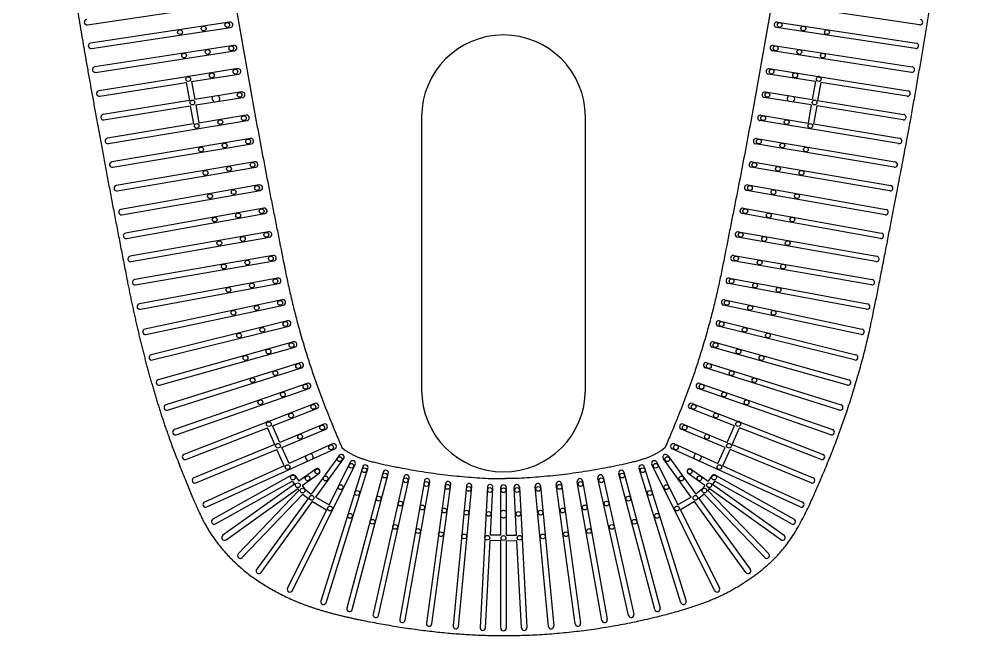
# Model space of a CAD drawing. Header units: millimetres. Extents: x 68706 to 69491, y -6452 to -3374.
# Drawn here: x 68743 to 69453, y -6452 to -6001 of the extents above; entities that cross this region are included whole.
import ezdxf

# ---------------------------------------------------------------- set-up
doc = ezdxf.new("R2010")
doc.units = ezdxf.units.MM

msp = doc.modelspace()

# ---------------------------------------------------------------- linework, layer by layer
at = {"color": 7, "linetype": 'Continuous', "lineweight": 25}
for p, q in [((68793.31, -6004.91), (68895.19, -5989.75)), ((69403.2, -6004.91), (69301.32, -5989.75)), ((68897.5, -6002.89), (68795.66, -6018.38)), ((69299.01, -6002.89), (69400.85, -6018.38)), ((68796.27, -6022.33), (68898.1, -6006.85)), ((69400.24, -6022.33), (69298.41, -6006.85)), ((68900.45, -6019.98), (68798.66, -6035.8)), ((68799.28, -6039.75), (68901.06, -6023.93)), ((69397.23, -6039.75), (69295.45, -6023.93)), ((69296.06, -6019.98), (69397.84, -6035.8)), ((68903.45, -6037.06), (68867.68, -6042.74)), ((69293.06, -6037.06), (69328.83, -6042.74)), ((68866.14, -6042.98), (68801.72, -6053.21)), ((68869.56, -6046.49), (68904.08, -6041.01)), ((69326.95, -6046.49), (69292.43, -6041.01)), ((69330.37, -6042.98), (69394.79, -6053.21)), ((68802.35, -6057.16), (68865.61, -6047.12)), ((68865.61, -6047.12), (68868.01, -6060.37)), ((68869.56, -6046.49), (68871.96, -6059.73)), ((69326.95, -6046.49), (69324.55, -6059.73)), ((69330.9, -6047.12), (69328.5, -6060.37)), ((69394.16, -6057.16), (69330.9, -6047.12)), ((68906.51, -6054.14), (68871.96, -6059.73)), ((68872.67, -6063.67), (68907.15, -6058.08)), ((69323.84, -6063.67), (69289.36, -6058.08)), ((69290, -6054.14), (69324.55, -6059.73)), ((68868.01, -6060.37), (68804.83, -6070.61)), ((68805.47, -6074.55), (68868.72, -6064.31)), ((68868.72, -6064.31), (68871.13, -6077.56)), ((68872.67, -6063.67), (68875.07, -6076.91)), ((69323.84, -6063.67), (69321.44, -6076.91)), ((69327.78, -6064.31), (69325.38, -6077.56)), ((69391.04, -6074.55), (69327.78, -6064.31)), ((69328.5, -6060.37), (69391.68, -6070.61)), ((68909.63, -6071.19), (68875.07, -6076.91)), ((69038.25, -6072.39), (69038.25, -6272.39)), ((69158.25, -6272.39), (69158.25, -6072.39)), ((69286.88, -6071.19), (69321.44, -6076.91)), ((68871.13, -6077.56), (68808, -6088.01)), ((68808.66, -6091.95), (68910.28, -6075.13)), ((69387.85, -6091.95), (69286.23, -6075.13)), ((69325.38, -6077.56), (69388.5, -6088.01)), ((68912.8, -6088.26), (68811.23, -6105.36)), ((69283.71, -6088.26), (69385.28, -6105.36)), ((68811.89, -6109.31), (68913.47, -6092.2)), ((69384.62, -6109.31), (69283.04, -6092.2)), ((68916.03, -6105.33), (68814.5, -6122.7)), ((68815.17, -6126.65), (68916.7, -6109.27)), ((69381.34, -6126.65), (69279.81, -6109.27)), ((69280.48, -6105.33), (69382.01, -6122.7)), ((68919.29, -6122.28), (68817.84, -6140.15)), ((69277.22, -6122.28), (69378.67, -6140.15)), ((68818.54, -6144.09), (68919.98, -6126.22)), ((69377.97, -6144.09), (69276.53, -6126.22)), ((68922.64, -6139.26), (68821.27, -6157.53)), ((68821.98, -6161.47), (68923.35, -6143.19)), ((69374.53, -6161.47), (69273.16, -6143.19)), ((69273.87, -6139.26), (69375.24, -6157.53)), ((68926.08, -6156.59), (68824.65, -6174.5)), ((69270.43, -6156.59), (69371.86, -6174.5)), ((68825.34, -6178.44), (68926.78, -6160.53)), ((69371.17, -6178.44), (69269.73, -6160.53)), ((68929.44, -6173.89), (68827.96, -6191.56)), ((68828.64, -6195.5), (68930.12, -6177.83)), ((69367.86, -6195.5), (69266.39, -6177.83)), ((69267.07, -6173.89), (69368.55, -6191.56)), ((68932.71, -6190.52), (68831.44, -6209.33)), ((68832.17, -6213.27), (68933.45, -6194.45)), ((69364.34, -6213.27), (69263.06, -6194.45)), ((69263.79, -6190.52), (69365.07, -6209.33)), ((68936.14, -6206.4), (68835.39, -6227.82)), ((69260.37, -6206.4), (69361.12, -6227.82)), ((68836.22, -6231.74), (68936.97, -6210.31)), ((69360.29, -6231.74), (69259.54, -6210.31)), ((68939.95, -6221.82), (68839.97, -6246.59)), ((69256.56, -6221.82), (69356.54, -6246.59)), ((68840.93, -6250.47), (68940.91, -6225.7)), ((69355.58, -6250.47), (69255.59, -6225.7)), ((68944.3, -6237.18), (68845.14, -6265.1)), ((69252.21, -6237.18), (69351.37, -6265.1)), ((68846.23, -6268.95), (68945.38, -6241.03)), ((69350.28, -6268.95), (69251.13, -6241.03)), ((68949.14, -6252.51), (68850.85, -6283.32)), ((68852.04, -6287.14), (68950.33, -6256.33)), ((69344.47, -6287.14), (69246.18, -6256.33)), ((69247.37, -6252.51), (69345.66, -6283.32)), ((68954.39, -6267.58), (68857.13, -6301.49)), ((68858.44, -6305.27), (68955.71, -6271.36)), ((69338.07, -6305.27), (69240.8, -6271.36)), ((69242.12, -6267.58), (69339.38, -6301.49)), ((68960.1, -6282.31), (68926.34, -6295.42)), ((68929.01, -6298.68), (68961.55, -6286.04)), ((69267.5, -6298.68), (69234.96, -6286.04)), ((69236.41, -6282.31), (69270.16, -6295.42)), ((68924.88, -6295.99), (68864.09, -6319.62)), ((68865.54, -6323.35), (68925.28, -6300.13)), ((68930.6, -6312.32), (68925.28, -6300.13)), ((68934.3, -6310.8), (68929.01, -6298.68)), ((68966.52, -6297.5), (68934.3, -6310.8)), ((68935.9, -6314.46), (68968.04, -6301.2)), ((69260.6, -6314.46), (69228.47, -6301.2)), ((69229.99, -6297.5), (69262.21, -6310.8)), ((69262.21, -6310.8), (69267.5, -6298.68)), ((69265.9, -6312.32), (69271.23, -6300.13)), ((69330.97, -6323.35), (69271.23, -6300.13)), ((69271.63, -6295.99), (69332.42, -6319.62)), ((68930.6, -6312.32), (68871.3, -6336.79)), ((68880.82, -6358.15), (68974.62, -6315.59)), ((68941.12, -6326.4), (68935.9, -6314.46)), ((68972.97, -6311.95), (68941.12, -6326.4)), ((68979.83, -6314.51), (68981.43, -6316.03)), ((69216.68, -6314.51), (69215.08, -6316.03)), ((69315.69, -6358.15), (69221.89, -6315.59)), ((69223.54, -6311.95), (69255.39, -6326.4)), ((69255.39, -6326.4), (69260.6, -6314.46)), ((69265.9, -6312.32), (69325.21, -6336.79)), ((68872.82, -6340.49), (68932.21, -6315.99)), ((68937.48, -6328.05), (68932.21, -6315.99)), ((68953.22, -6321.69), (68953.36, -6320.85)), ((68977.87, -6320.45), (68957.37, -6348.7)), ((69218.63, -6320.45), (69239.14, -6348.7)), ((69243.29, -6321.69), (69243.15, -6320.85)), ((69259.03, -6328.05), (69264.3, -6315.99)), ((69323.69, -6340.49), (69264.3, -6315.99)), ((68937.48, -6328.05), (68879.16, -6354.51)), ((68943.6, -6419.33), (68989.53, -6327.13)), ((68960.69, -6350.93), (68981.11, -6322.8)), ((68995.07, -6328.74), (68964.4, -6427.08)), ((68985.95, -6325.35), (68970.4, -6356.57)), ((69201.44, -6328.74), (69232.11, -6427.08)), ((69252.9, -6419.33), (69206.98, -6327.13)), ((69210.56, -6325.35), (69226.11, -6356.57)), ((69235.82, -6350.93), (69215.4, -6322.8)), ((69259.03, -6328.05), (69317.34, -6354.51)), ((68942.96, -6334.8), (68885.33, -6366.97)), ((68945.54, -6335.36), (68948.34, -6339.16)), ((68960.61, -6330.43), (68948.34, -6339.16)), ((68950.71, -6342.38), (68962.93, -6333.69)), ((68968.22, -6428.27), (68998.89, -6329.94)), ((69009.97, -6332.74), (68983.52, -6432.29)), ((68987.39, -6433.32), (69013.84, -6333.77)), ((69025.17, -6336.23), (69002.65, -6436.75)), ((69171.34, -6336.23), (69193.86, -6436.75)), ((69209.12, -6433.32), (69182.67, -6333.77)), ((69186.53, -6332.74), (69212.99, -6432.29)), ((69228.29, -6428.27), (69197.62, -6329.94)), ((69245.8, -6342.38), (69233.58, -6333.69)), ((69235.9, -6330.43), (69248.17, -6339.16)), ((69250.97, -6335.36), (69248.17, -6339.16)), ((69253.55, -6334.8), (69311.18, -6366.97)), ((68887.28, -6370.46), (68943.37, -6339.15)), ((68945.08, -6341.48), (68892.57, -6378.84)), ((68943.37, -6339.15), (68945.08, -6341.48)), ((68950.71, -6342.38), (68952.45, -6344.74)), ((69006.56, -6437.62), (69029.07, -6337.11)), ((69040.27, -6339.02), (69022.22, -6440.43)), ((69026.15, -6441.13), (69044.21, -6339.72)), ((69055.65, -6341.18), (69041.72, -6443.24)), ((69045.68, -6443.78), (69059.61, -6341.72)), ((69071.12, -6342.73), (69061.3, -6445.26)), ((69065.28, -6445.65), (69075.11, -6343.11)), ((69086.52, -6343.64), (69084.61, -6379.8)), ((69088.67, -6378.72), (69090.51, -6343.85)), ((69096.25, -6378.85), (69096.25, -6343.89)), ((69096.89, -6337.39), (69099.62, -6337.39)), ((69100.25, -6343.89), (69100.25, -6378.85)), ((69107.84, -6378.72), (69106, -6343.85)), ((69109.99, -6343.64), (69111.9, -6379.8)), ((69131.23, -6445.65), (69121.4, -6343.11)), ((69125.39, -6342.73), (69135.21, -6445.26)), ((69150.82, -6443.78), (69136.9, -6341.72)), ((69140.86, -6341.18), (69154.79, -6443.24)), ((69170.36, -6441.13), (69152.3, -6339.72)), ((69156.24, -6339.02), (69174.29, -6440.43)), ((69189.95, -6437.62), (69167.44, -6337.11)), ((69245.8, -6342.38), (69244.06, -6344.74)), ((69253.14, -6339.15), (69251.43, -6341.48)), ((69251.43, -6341.48), (69303.94, -6378.84)), ((69309.23, -6370.46), (69253.14, -6339.15)), ((68894.89, -6382.1), (68947.45, -6344.7)), ((68948.38, -6345.97), (68903.88, -6392.4)), ((68906.77, -6395.17), (68951.17, -6348.85)), ((68947.45, -6344.7), (68948.38, -6345.97)), ((68951.17, -6348.85), (68955.01, -6351.94)), ((68952.45, -6344.74), (68957.37, -6348.7)), ((68960.69, -6350.93), (68970.4, -6356.57)), ((69235.82, -6350.93), (69226.11, -6356.57)), ((69244.06, -6344.74), (69239.14, -6348.7)), ((69245.34, -6348.85), (69241.49, -6351.94)), ((69289.74, -6395.17), (69245.34, -6348.85)), ((69249.06, -6344.7), (69248.12, -6345.97)), ((69248.12, -6345.97), (69292.63, -6392.4)), ((69301.62, -6382.1), (69249.06, -6344.7)), ((68955.01, -6351.94), (68917.36, -6403.81)), ((68920.6, -6406.16), (68958.33, -6354.19)), ((68958.33, -6354.19), (68968.61, -6360.16)), ((69238.18, -6354.19), (69227.9, -6360.16)), ((69275.91, -6406.16), (69238.18, -6354.19)), ((69241.49, -6351.94), (69279.15, -6403.81)), ((68968.61, -6360.16), (68940.02, -6417.55)), ((69227.9, -6360.16), (69256.48, -6417.55)), ((69096.25, -6378.85), (69088.67, -6378.72)), ((69100.25, -6378.85), (69107.84, -6378.72)), ((69084.53, -6381.37), (69081.09, -6446.5)), ((69085.09, -6446.71), (69088.46, -6382.72)), ((69096.25, -6382.85), (69088.46, -6382.72)), ((69096.25, -6446.89), (69096.25, -6382.85)), ((69100.25, -6382.85), (69108.05, -6382.72)), ((69100.25, -6382.85), (69100.25, -6446.89)), ((69111.42, -6446.71), (69108.05, -6382.72)), ((69111.98, -6381.37), (69115.42, -6446.5))]:
    msp.add_line(p, q, dxfattribs=at)
at = {"color": 7, "linetype": 'Continuous', "lineweight": 25, "flags": 128}
for points in [[(68884.81, -6059.09), (68885, -6058.1), (68885.27, -6057.58)], [(69311.7, -6059.09), (69311.51, -6058.1), (69311.24, -6057.58)]]:
    msp.add_lwpolyline(points, dxfattribs=at)
at = {"color": 7, "linetype": 'Continuous', "lineweight": 25}
for centre in [(68895.81, -6005.05), (69300.7, -6005.05), (68861.2, -6010.27), (68878.5, -6007.66), (69318.01, -6007.66), (69335.31, -6010.27), (68881.47, -6024.82), (68898.76, -6022.15), (69297.75, -6022.15), (69315.04, -6024.82), (68864.17, -6027.48), (69332.34, -6027.48), (68901.78, -6039.24), (69294.73, -6039.24), (68867.2, -6044.68), (68884.49, -6041.96), (69312.02, -6041.96), (69329.31, -6044.68), (68870.29, -6061.87), (68904.84, -6056.31), (69291.67, -6056.31), (69326.22, -6061.87), (68907.96, -6073.37), (69288.54, -6073.37), (68873.43, -6079.04), (68890.7, -6076.21), (69305.81, -6076.21), (69323.08, -6079.04), (68876.63, -6096.22), (68893.89, -6093.33), (68911.15, -6090.44), (69285.36, -6090.44), (69302.62, -6093.33), (69319.88, -6096.22), (68897.12, -6110.45), (68914.37, -6107.52), (69282.13, -6107.52), (69299.39, -6110.45), (68879.87, -6113.38), (69316.64, -6113.38), (68917.64, -6124.48), (69278.86, -6124.48), (68883.17, -6130.51), (68900.41, -6127.5), (69296.1, -6127.5), (69313.34, -6130.51), (68903.79, -6144.55), (68921.01, -6141.47), (69275.5, -6141.47), (69292.72, -6144.55), (68886.56, -6147.63), (69309.95, -6147.63), (68924.44, -6158.8), (69272.07, -6158.8), (68889.97, -6164.84), (68907.21, -6161.82), (69289.3, -6161.82), (69306.54, -6164.84), (68893.3, -6182.05), (68910.55, -6179.07), (68927.79, -6176.08), (69268.72, -6176.08), (69285.96, -6179.07), (69303.21, -6182.05), (68913.88, -6195.91), (68931.09, -6192.73), (69265.42, -6192.73), (69282.62, -6195.91), (68896.68, -6199.09), (69299.83, -6199.09), (68934.57, -6208.65), (69261.93, -6208.65), (68900.33, -6215.89), (68917.45, -6212.27), (69279.05, -6212.27), (69296.18, -6215.89), (68938.46, -6224.12), (69258.05, -6224.12), (68921.47, -6228.31), (69275.04, -6228.31), (68904.48, -6232.5), (69292.03, -6232.5), (68926.03, -6244.25), (68942.88, -6239.53), (69253.63, -6239.53), (69270.48, -6244.25), (68909.18, -6248.98), (69287.33, -6248.98), (68931.09, -6260.12), (68947.79, -6254.9), (69248.72, -6254.9), (69265.42, -6260.12), (68914.38, -6265.33), (69282.13, -6265.33), (68953.12, -6270.01), (69243.39, -6270.01), (68920.06, -6281.5), (68936.59, -6275.76), (69259.92, -6275.76), (69276.45, -6281.5), (68958.91, -6284.78), (69237.59, -6284.78), (68942.6, -6291.1), (69253.91, -6291.1), (68926.28, -6297.42), (68965.38, -6300), (69231.12, -6300), (69270.23, -6297.42), (68949.2, -6306.66), (69247.31, -6306.66), (68933.02, -6313.32), (68971.91, -6314.47), (69224.59, -6314.47), (69263.49, -6313.32), (68978.18, -6323.14), (69218.33, -6323.14), (68940.03, -6328.91), (68986.69, -6327.95), (68996.25, -6331.21), (69200.26, -6331.21), (69209.82, -6327.95), (69256.48, -6328.91), (68943.93, -6336.55), (68954.64, -6337.14), (68961.77, -6332.06), (68967.9, -6337.3), (69011.27, -6335.16), (69026.56, -6338.59), (69169.95, -6338.59), (69185.24, -6335.16), (69228.61, -6337.3), (69234.74, -6332.06), (69241.87, -6337.14), (69252.58, -6336.55), (68947.51, -6342.21), (68978.89, -6343.62), (69041.76, -6341.31), (69057.23, -6343.41), (69072.8, -6344.9), (69088.28, -6345.73), (69108.23, -6345.73), (69123.71, -6344.9), (69139.28, -6343.41), (69154.75, -6341.31), (69217.62, -6343.62), (69249, -6342.21), (68950.99, -6346.14), (68957.62, -6351.46), (68991.03, -6347.91), (69006.76, -6352.06), (69098.25, -6345.89), (69189.75, -6352.06), (69205.48, -6347.91), (69238.89, -6351.46), (69245.52, -6346.14), (68971.09, -6359.28), (69022.72, -6355.66), (69038.68, -6358.54), (69157.83, -6358.54), (69173.79, -6355.66), (69225.42, -6359.28), (68985.81, -6364.61), (69054.85, -6360.75), (69071.11, -6362.31), (69087.34, -6363.2), (69109.17, -6363.2), (69125.4, -6362.31), (69141.66, -6360.75), (69210.7, -6364.61), (69002.25, -6368.97), (69018.88, -6372.74), (69177.63, -6372.74), (69194.26, -6368.97), (69035.59, -6375.76), (69052.47, -6378.09), (69069.43, -6379.73), (69086.41, -6380.68), (69098.25, -6380.89), (69110.1, -6380.68), (69127.08, -6379.73), (69144.04, -6378.09), (69160.91, -6375.76)]:
    msp.add_circle(centre, 1.75, dxfattribs=at)
for centre, radius, start, end in [((68793.01, -6002.93), 2, 98.46486, 278.46486), ((68897.8, -6004.87), 2, 278.64856, 98.64856), ((69298.71, -6004.87), 2, 81.35144, 261.35144), ((69403.5, -6002.93), 2, 261.53514, 81.53514), ((69098.25, -6072.39), 60, 360, 180), ((68795.96, -6020.36), 2, 98.64856, 278.64856), ((68900.76, -6021.96), 2, 278.83218, 98.83218), ((69295.75, -6021.96), 2, 81.16782, 261.16782), ((69400.54, -6020.36), 2, 261.35144, 81.35144), ((68798.97, -6037.77), 2, 98.83218, 278.83218), ((68903.77, -6039.04), 2, 279.01573, 99.01573), ((69292.74, -6039.04), 2, 80.98427, 260.98427), ((69397.54, -6037.77), 2, 261.16782, 81.16782), ((68867.2, -6044.68), 2, 76.04945, 121.98201), ((69329.31, -6044.68), 2, 58.01799, 103.95055), ((68802.03, -6055.18), 2, 99.01573, 279.01573), ((68887.56, -6059.09), 2.75, 180, 240.23994), ((68887.56, -6059.09), 2.75, 318.16188, 51.80831), ((68906.83, -6056.11), 2, 279.20091, 99.20091), ((69289.68, -6056.11), 2, 80.79909, 260.79909), ((69308.95, -6059.09), 2.75, 128.19169, 221.83812), ((69308.95, -6059.09), 2.75, 299.76006, 360), ((69394.47, -6055.18), 2, 260.98427, 80.98427), ((68805.15, -6072.58), 2, 99.20091, 279.20091), ((68909.95, -6073.16), 2, 279.39682, 99.39682), ((69286.55, -6073.16), 2, 80.60318, 260.60318), ((69391.36, -6072.58), 2, 260.79909, 80.79909), ((68808.33, -6089.98), 2, 99.39682, 279.39682), ((68913.14, -6090.23), 2, 279.56156, 99.56156), ((69283.37, -6090.23), 2, 80.43844, 260.43844), ((69388.18, -6089.98), 2, 260.60318, 80.60318), ((68811.56, -6107.34), 2, 99.56156, 279.56156), ((68916.36, -6107.3), 2, 279.71166, 99.71166), ((69280.15, -6107.3), 2, 80.28834, 260.28834), ((69384.95, -6107.34), 2, 260.43844, 80.43844), ((68814.83, -6124.67), 2, 99.71166, 279.71166), ((68919.63, -6124.25), 2, 279.99056, 99.99056), ((69276.88, -6124.25), 2, 80.00944, 260.00944), ((69381.67, -6124.67), 2, 260.28834, 80.28834), ((68818.19, -6142.12), 2, 99.99056, 279.99056), ((68923, -6141.23), 2, 280.21843, 100.21843), ((69273.51, -6141.23), 2, 79.78157, 259.78157), ((69378.32, -6142.12), 2, 260.00944, 80.00944), ((68821.63, -6159.5), 2, 100.21843, 280.21843), ((68926.43, -6158.56), 2, 280.01413, 100.01413), ((69270.08, -6158.56), 2, 79.98587, 259.98587), ((69374.88, -6159.5), 2, 259.78157, 79.78157), ((68824.99, -6176.47), 2, 100.01413, 280.01413), ((68929.78, -6175.86), 2, 279.87706, 99.87706), ((69266.73, -6175.86), 2, 80.12294, 260.12294), ((69371.51, -6176.47), 2, 259.98587, 79.98587), ((68828.3, -6193.53), 2, 99.87706, 279.87706), ((68933.08, -6192.48), 2, 280.52422, 100.52422), ((69263.43, -6192.48), 2, 79.47578, 259.47578), ((69368.21, -6193.53), 2, 260.12294, 80.12294), ((68936.56, -6208.35), 2, 282.00599, 102.00599), ((69259.95, -6208.35), 2, 77.99401, 257.99401), ((68831.81, -6211.3), 2, 100.52422, 280.52422), ((69364.7, -6211.3), 2, 259.47578, 79.47578), ((68940.43, -6223.76), 2, 283.91286, 103.91286), ((69256.08, -6223.76), 2, 76.08714, 256.08714), ((68835.8, -6229.78), 2, 102.00599, 282.00599), ((69360.71, -6229.78), 2, 257.99401, 77.99401), ((68944.84, -6239.11), 2, 285.72287, 105.72287), ((69251.67, -6239.11), 2, 74.27713, 254.27713), ((68840.45, -6248.53), 2, 103.91286, 283.91286), ((69356.06, -6248.53), 2, 256.08714, 76.08714), ((68949.74, -6254.42), 2, 287.40097, 107.40097), ((69246.77, -6254.42), 2, 72.59903, 252.59903), ((68845.69, -6267.02), 2, 105.72287, 285.72287), ((69350.82, -6267.02), 2, 254.27713, 74.27713), ((68955.05, -6269.47), 2, 289.21824, 109.21824), ((69098.25, -6272.39), 60, 180, 0), ((69241.46, -6269.47), 2, 70.78176, 250.78176), ((68851.44, -6285.23), 2, 107.40097, 287.40097), ((68960.82, -6284.17), 2, 291.23721, 111.23721), ((69235.69, -6284.17), 2, 68.76279, 248.76279), ((69345.07, -6285.23), 2, 252.59903, 72.59903), ((68926.28, -6297.42), 2, 88.12861, 134.34581), ((68967.28, -6299.35), 2, 292.42273, 112.42273), ((69229.23, -6299.35), 2, 67.57727, 247.57727), ((69270.23, -6297.42), 2, 45.65419, 91.87139), ((68857.78, -6303.38), 2, 109.21824, 289.21824), ((69338.72, -6303.38), 2, 250.78176, 70.78176), ((68973.79, -6313.77), 2, 294.40672, 114.40672), ((69222.72, -6313.77), 2, 65.59328, 245.59328), ((68864.81, -6321.48), 2, 111.23721, 291.23721), ((68955.97, -6321.69), 2.75, 180, 255.87592), ((68955.97, -6321.69), 2.75, 332.93752, 66.64939), ((68979.49, -6321.63), 2, 324.02091, 144.02091), ((69217.02, -6321.63), 2, 35.97909, 215.97909), ((69240.54, -6321.69), 2.75, 113.35061, 207.06248), ((69240.54, -6321.69), 2.75, 284.12408, 0), ((69331.7, -6321.48), 2, 248.76279, 68.76279), ((68987.74, -6326.24), 2, 333.52078, 153.52078), ((68996.98, -6329.34), 2, 342.67959, 162.67959), ((69199.53, -6329.34), 2, 17.32041, 197.32041), ((69208.77, -6326.24), 2, 26.47922, 206.47922), ((68872.06, -6338.64), 2, 112.42273, 292.42273), ((68943.93, -6336.55), 2, 36.34845, 119.17306), ((68961.77, -6332.06), 2, 305.42774, 125.42774), ((69011.91, -6333.26), 2, 345.11942, 165.11942), ((69027.12, -6336.67), 2, 347.37294, 167.37294), ((69169.39, -6336.67), 2, 12.62706, 192.62706), ((69184.6, -6333.26), 2, 14.88058, 194.88058), ((69234.74, -6332.06), 2, 54.57226, 234.57226), ((69252.58, -6336.55), 2, 60.82694, 143.65155), ((69324.45, -6338.64), 2, 247.57727, 67.57727), ((69042.24, -6339.37), 2, 349.90572, 169.90572), ((69057.63, -6341.45), 2, 352.22859, 172.22859), ((69073.11, -6342.92), 2, 354.52873, 174.52873), ((69088.52, -6343.74), 2, 356.98042, 176.98042), ((69098.25, -6343.89), 2, 360, 180), ((69107.99, -6343.74), 2, 3.01958, 183.01958), ((69123.39, -6342.92), 2, 5.47127, 185.47127), ((69138.88, -6341.45), 2, 7.77141, 187.77141), ((69154.27, -6339.37), 2, 10.09428, 190.09428), ((68879.99, -6356.33), 2, 114.40672, 294.40672), ((69316.52, -6356.33), 2, 245.59328, 65.59328), ((69098.25, -6363.39), 2.75, 43.34176, 136.65824), ((69098.25, -6363.39), 2.75, 223.34176, 316.65824), ((68886.3, -6368.72), 2, 119.17306, 299.17306), ((69310.21, -6368.72), 2, 240.82694, 60.82694), ((68893.73, -6380.47), 2, 125.42774, 305.42774), ((69302.78, -6380.47), 2, 234.57226, 54.57226), ((69086.41, -6380.68), 2, 153.79325, 200.16759), ((69110.1, -6380.68), 2, 339.83241, 26.20675), ((68905.32, -6393.79), 2, 136.21302, 316.21302), ((69291.19, -6393.79), 2, 223.78698, 43.78698), ((68918.98, -6404.98), 2, 144.02091, 324.02091), ((69277.53, -6404.98), 2, 215.97909, 35.97909), ((68941.81, -6418.44), 2, 153.52078, 333.52078), ((69254.69, -6418.44), 2, 206.47922, 26.47922), ((68966.31, -6427.67), 2, 162.67959, 342.67959), ((69230.2, -6427.67), 2, 197.32041, 17.32041), ((68985.46, -6432.81), 2, 165.11942, 345.11942), ((69211.05, -6432.81), 2, 194.88058, 14.88058), ((69004.6, -6437.18), 2, 167.37294, 347.37294), ((69024.18, -6440.78), 2, 169.90572, 349.90572), ((69043.7, -6443.51), 2, 172.22859, 352.22859), ((69152.81, -6443.51), 2, 187.77141, 7.77141), ((69172.32, -6440.78), 2, 190.09428, 10.09428), ((69191.9, -6437.18), 2, 192.62706, 12.62706), ((69063.29, -6445.46), 2, 174.52873, 354.52873), ((69083.09, -6446.6), 2, 176.98042, 356.98042), ((69098.25, -6446.89), 2, 180, 0), ((69113.42, -6446.6), 2, 183.01958, 3.01958), ((69133.22, -6445.46), 2, 185.47127, 5.47127)]:
    msp.add_arc(centre, radius, start, end, dxfattribs=at)
for points, knots in [([(68743.44, -5683.08), (68743.7, -5685.46), (68744.22, -5690.22), (68745, -5697.35), (68745.79, -5704.49), (68746.59, -5711.62), (68747.41, -5718.76), (68748.23, -5725.89), (68749.06, -5733.02), (68749.9, -5740.15), (68750.74, -5747.28), (68751.6, -5754.41), (68753.44, -5769.49), (68756.32, -5792.5), (68760.37, -5823.42), (68764.59, -5854.33), (68768.99, -5885.2), (68773.56, -5916.06), (68778.32, -5946.89), (68782.04, -5970.22), (68784.65, -5986.15), (68786.08, -5994.74), (68787.56, -6003.51), (68789.08, -6012.46), (68790.66, -6021.6), (68792.28, -6030.92), (68793.96, -6040.43), (68795.68, -6050.12), (68797.46, -6060), (68799.28, -6070.06), (68801.15, -6080.3), (68803.07, -6090.73), (68805.05, -6101.34), (68807.07, -6112.14), (68809.14, -6123.12), (68811.26, -6134.28), (68813.43, -6145.63), (68815.65, -6157.17), (68817.92, -6168.89), (68820.24, -6180.79), (68822.07, -6190.14), (68823.4, -6196.86), (68824.21, -6200.89), (68825.04, -6204.88), (68825.87, -6208.85), (68826.72, -6212.79), (68827.58, -6216.71), (68828.44, -6220.59), (68829.32, -6224.44), (68830.21, -6228.27), (68831.11, -6232.07), (68832.02, -6235.83), (68832.93, -6239.57), (68833.86, -6243.28), (68834.8, -6246.96), (68835.75, -6250.61), (68836.71, -6254.24), (68837.68, -6257.83), (68838.66, -6261.4), (68839.65, -6264.93), (68840.66, -6268.44), (68841.67, -6271.92), (68842.69, -6275.37), (68843.72, -6278.79), (68844.77, -6282.18), (68845.82, -6285.54), (68846.88, -6288.88), (68847.96, -6292.18), (68849.04, -6295.46), (68850.26, -6299.09), (68851.67, -6303.17), (68853.31, -6307.75), (68855.07, -6312.56), (68856.95, -6317.59), (68858.96, -6322.83), (68861.1, -6328.3), (68863.35, -6333.98), (68865.63, -6339.61), (68867.82, -6344.98), (68869.85, -6349.85), (68871.73, -6354.28), (68873.47, -6358.26), (68875.06, -6361.8), (68876.5, -6364.9), (68877.79, -6367.55), (68878.89, -6369.65), (68879.83, -6371.34), (68880.66, -6372.79), (68881.51, -6374.23), (68882.39, -6375.65), (68883.3, -6377.07), (68884.23, -6378.48), (68885.18, -6379.88), (68886.16, -6381.27), (68887.17, -6382.66), (68888.2, -6384.03), (68889.25, -6385.39), (68890.33, -6386.74), (68891.43, -6388.09), (68892.56, -6389.42), (68893.71, -6390.75), (68894.89, -6392.07), (68896.09, -6393.37), (68897.31, -6394.67), (68899.21, -6396.63), (68901.84, -6399.2), (68905.3, -6402.32), (68908.91, -6405.35), (68912.68, -6408.28), (68916.62, -6411.12), (68920.72, -6413.87), (68924.98, -6416.52), (68929.4, -6419.08), (68933.98, -6421.54), (68938.72, -6423.91), (68942.61, -6425.71), (68945.59, -6427.02), (68947.62, -6427.87), (68949.72, -6428.7), (68951.89, -6429.53), (68954.12, -6430.35), (68956.42, -6431.15), (68958.78, -6431.95), (68961.21, -6432.73), (68963.71, -6433.5), (68966.28, -6434.27), (68968.91, -6435.02), (68971.61, -6435.76), (68974.37, -6436.49), (68977.2, -6437.21), (68980.09, -6437.92), (68983.06, -6438.62), (68986.09, -6439.3), (68989.18, -6439.98), (68992.34, -6440.65), (68996.63, -6441.52), (69001.99, -6442.56), (69008.4, -6443.74), (69014.76, -6444.85), (69021.05, -6445.88), (69027.29, -6446.83), (69033.46, -6447.71), (69039.58, -6448.52), (69045.64, -6449.24), (69051.64, -6449.9), (69057.58, -6450.47), (69063.47, -6450.98), (69069.3, -6451.4), (69075.06, -6451.75), (69080.77, -6452.03), (69086.42, -6452.22), (69092.02, -6452.35), (69097.55, -6452.4), (69103.62, -6452.36), (69110.25, -6452.23), (69117.46, -6451.98), (69124.66, -6451.61), (69131.86, -6451.13), (69139.06, -6450.54), (69146.25, -6449.84), (69153.44, -6449.03), (69160.63, -6448.11), (69167.82, -6447.07), (69175, -6445.93), (69182.18, -6444.67), (69189.36, -6443.3), (69196.53, -6441.83), (69203.71, -6440.23), (69210.3, -6438.67), (69216.23, -6437.18), (69221.45, -6435.79), (69226.46, -6434.39), (69231.27, -6432.96), (69235.86, -6431.52), (69240.24, -6430.06), (69244.41, -6428.57), (69248.37, -6427.07), (69252.12, -6425.55), (69255.66, -6424.01), (69259, -6422.45), (69261.68, -6421.08), (69263.81, -6419.95), (69265.43, -6419.06), (69267.04, -6418.16), (69268.62, -6417.25), (69270.18, -6416.33), (69271.71, -6415.41), (69273.23, -6414.47), (69274.72, -6413.53), (69276.19, -6412.58), (69277.64, -6411.61), (69279.06, -6410.64), (69280.46, -6409.67), (69281.84, -6408.68), (69283.2, -6407.68), (69284.53, -6406.67), (69285.85, -6405.66), (69287.14, -6404.64), (69288.4, -6403.6), (69289.65, -6402.56), (69290.87, -6401.51), (69292.07, -6400.45), (69293.25, -6399.38), (69294.4, -6398.31), (69295.53, -6397.22), (69296.64, -6396.13), (69297.73, -6395.02), (69298.8, -6393.91), (69299.84, -6392.79), (69300.86, -6391.66), (69301.86, -6390.52), (69302.83, -6389.37), (69303.79, -6388.21), (69305.54, -6386.02), (69308.07, -6382.59), (69311.28, -6377.73), (69314.47, -6372.39), (69317.63, -6366.57), (69320.36, -6361.1), (69322.79, -6355.91), (69325.05, -6350.94), (69327.58, -6345.24), (69330.19, -6339.24), (69332.77, -6333.19), (69335.21, -6327.35), (69337.55, -6321.58), (69339.81, -6315.89), (69341.99, -6310.25), (69344.07, -6304.69), (69346.07, -6299.2), (69347.98, -6293.77), (69349.96, -6287.98), (69351.98, -6281.81), (69354.07, -6275.25), (69356.07, -6268.72), (69357.99, -6262.21), (69359.82, -6255.73), (69361.56, -6249.28), (69363.22, -6242.86), (69364.49, -6237.72), (69365.43, -6233.73), (69366.1, -6230.79), (69366.82, -6227.53), (69367.6, -6223.93), (69368.43, -6220), (69369.32, -6215.75), (69370.26, -6211.16), (69371.26, -6206.25), (69372.31, -6201), (69373.41, -6195.43), (69374.57, -6189.53), (69376.17, -6181.32), (69378.15, -6171.15), (69380.43, -6159.37), (69382.57, -6148.31), (69384.57, -6137.96), (69386.42, -6128.34), (69388.13, -6119.43), (69389.7, -6111.24), (69391.13, -6103.77), (69392.41, -6097.01), (69393.55, -6090.98), (69394.55, -6085.66), (69395.4, -6081.06), (69396.28, -6076.26), (69397.23, -6071.02), (69398.29, -6065.1), (69399.35, -6059.18), (69400.4, -6053.25), (69401.45, -6047.33), (69402.49, -6041.4), (69403.52, -6035.48), (69404.55, -6029.55), (69405.57, -6023.62), (69406.58, -6017.69), (69407.59, -6011.76), (69408.59, -6005.83), (69409.58, -5999.89), (69410.57, -5993.96), (69411.55, -5988.02), (69412.53, -5982.09), (69413.49, -5976.15), (69417.02, -5954.4), (69422.89, -5916.8), (69430.72, -5863.29), (69438.02, -5809.7), (69443.15, -5769.07), (69446.47, -5741.45), (69448.18, -5726.86), (69449.85, -5712.27), (69451.48, -5697.68), (69452.54, -5687.95), (69453.07, -5683.08)], [0, 0, 0, 0, 0.003791, 0.007582, 0.011374, 0.015165, 0.018956, 0.022748, 0.02654, 0.030332, 0.034124, 0.037916, 0.041708, 0.058181, 0.074652, 0.091122, 0.107593, 0.124064, 0.140536, 0.157009, 0.161505, 0.166102, 0.170798, 0.175595, 0.180492, 0.18549, 0.190588, 0.195786, 0.201084, 0.206483, 0.211983, 0.217582, 0.223283, 0.229083, 0.234984, 0.240986, 0.247088, 0.25329, 0.259593, 0.265996, 0.2725, 0.274684, 0.276854, 0.27901, 0.281152, 0.283281, 0.285395, 0.287496, 0.289584, 0.291657, 0.293717, 0.295764, 0.297797, 0.299816, 0.301823, 0.303815, 0.305794, 0.30776, 0.309713, 0.311652, 0.313579, 0.315492, 0.317392, 0.319279, 0.321153, 0.323014, 0.324862, 0.326697, 0.32852, 0.330329, 0.332771, 0.335344, 0.338047, 0.340882, 0.343847, 0.346945, 0.350173, 0.353534, 0.356568, 0.359356, 0.361897, 0.364192, 0.366241, 0.368044, 0.369601, 0.370914, 0.371793, 0.372674, 0.373557, 0.374443, 0.375331, 0.376223, 0.377118, 0.378016, 0.378917, 0.379823, 0.380732, 0.381646, 0.382564, 0.383487, 0.384414, 0.385347, 0.386284, 0.387227, 0.388175, 0.390603, 0.393059, 0.395546, 0.398069, 0.40063, 0.403234, 0.405881, 0.408577, 0.411323, 0.414121, 0.416975, 0.418108, 0.419272, 0.420466, 0.42169, 0.422945, 0.424231, 0.425549, 0.426898, 0.428279, 0.429692, 0.431137, 0.432614, 0.434123, 0.435665, 0.437239, 0.438847, 0.440487, 0.44216, 0.443866, 0.445606, 0.449085, 0.452527, 0.455932, 0.4593, 0.46263, 0.465925, 0.469183, 0.472406, 0.475594, 0.478747, 0.481866, 0.48495, 0.488002, 0.49102, 0.494006, 0.49696, 0.499882, 0.502774, 0.50658, 0.510387, 0.514194, 0.518004, 0.521817, 0.525633, 0.529455, 0.533281, 0.537115, 0.540956, 0.544805, 0.548664, 0.552532, 0.556412, 0.560303, 0.563259, 0.566111, 0.568859, 0.571503, 0.574044, 0.576483, 0.57882, 0.581057, 0.583194, 0.585233, 0.587175, 0.589023, 0.59001, 0.590989, 0.59196, 0.592923, 0.593878, 0.594825, 0.595765, 0.596697, 0.597621, 0.598539, 0.599449, 0.600352, 0.601248, 0.602137, 0.603019, 0.603895, 0.604765, 0.605628, 0.606485, 0.607336, 0.608181, 0.60902, 0.609854, 0.610683, 0.611506, 0.612324, 0.613138, 0.613946, 0.61475, 0.61555, 0.616345, 0.617137, 0.617925, 0.620801, 0.623875, 0.627156, 0.630648, 0.634358, 0.63684, 0.639725, 0.643015, 0.646709, 0.6501, 0.653439, 0.656727, 0.659964, 0.663151, 0.666288, 0.669375, 0.672412, 0.6754, 0.679065, 0.682702, 0.686311, 0.689893, 0.693448, 0.696976, 0.700478, 0.703954, 0.70537, 0.706961, 0.708728, 0.710672, 0.712791, 0.715087, 0.717559, 0.720207, 0.723031, 0.726031, 0.729208, 0.73256, 0.739284, 0.74562, 0.75157, 0.757134, 0.76231, 0.7671, 0.771504, 0.775521, 0.779151, 0.782394, 0.785251, 0.787721, 0.789804, 0.792982, 0.796159, 0.799336, 0.802513, 0.80569, 0.808867, 0.812044, 0.815221, 0.818398, 0.821575, 0.824752, 0.827929, 0.831106, 0.834283, 0.83746, 0.840637, 0.843814, 0.846991, 0.875546, 0.904102, 0.932661, 0.961226, 0.968981, 0.976736, 0.984491, 0.992246, 1, 1, 1, 1]), ([(68859.12, -5683.08), (68862.96, -5717.86), (68867.12, -5752.6), (68875.49, -5817.01), (68881.64, -5861.52), (68888.36, -5905.97), (68892.96, -5935.58), (68895.32, -5950.38), (68902.59, -5994.75), (68907.69, -6024.27), (68915.69, -6068.46), (68918.42, -6083.18), (68922.6, -6105.24), (68924, -6112.59), (68926.14, -6123.6), (68926.86, -6127.27), (68928.31, -6134.61), (68929.05, -6138.28), (68930.51, -6145.62), (68931.24, -6149.28), (68932.69, -6156.62), (68933.41, -6160.29), (68935.57, -6171.3), (68937, -6178.65), (68939.26, -6189.63), (68940.04, -6193.29), (68941.65, -6200.59), (68942.49, -6204.24), (68944.23, -6211.51), (68945.14, -6215.13), (68947.02, -6222.37), (68948, -6225.98), (68951.05, -6236.78), (68953.23, -6243.95), (68956.66, -6254.67), (68957.84, -6258.23), (68960.26, -6265.34), (68961.51, -6268.89), (68964.1, -6275.96), (68965.44, -6279.49), (68968.21, -6286.52), (68969.62, -6290.03), (68972.46, -6297.04), (68973.89, -6300.54), (68976.05, -6305.8), (68976.78, -6307.55), (68977.89, -6310.17), (68978.26, -6311.04), (68978.83, -6312.34), (68979.03, -6312.78), (68979.42, -6313.65), (68979.62, -6314.08), (68979.83, -6314.51)], [0.5520058, 0.5520058, 0.5520058, 0.5520058, 0.625, 0.625, 0.6875, 0.71875, 0.71875, 0.75, 0.75, 0.8125, 0.8125, 0.84375, 0.84375, 0.859375, 0.859375, 0.8671875, 0.8671875, 0.875, 0.875, 0.8828125, 0.8828125, 0.890625, 0.890625, 0.90625, 0.90625, 0.9140625, 0.9140625, 0.921875, 0.921875, 0.9296875, 0.9296875, 0.9375, 0.9375, 0.953125, 0.953125, 0.9609375, 0.9609375, 0.96875, 0.96875, 0.9765625, 0.9765625, 0.984375, 0.984375, 0.9921875, 0.9921875, 0.9960938, 0.9960938, 0.9980469, 0.9980469, 0.9990234, 0.9990234, 1, 1, 1, 1]), ([(69337.38, -5683.08), (69333.55, -5717.86), (69329.39, -5752.6), (69321.02, -5817.01), (69314.86, -5861.52), (69308.15, -5905.97), (69303.55, -5935.58), (69301.19, -5950.38), (69293.91, -5994.75), (69288.82, -6024.27), (69280.82, -6068.46), (69278.08, -6083.18), (69273.91, -6105.24), (69272.51, -6112.59), (69270.37, -6123.6), (69269.65, -6127.27), (69268.19, -6134.61), (69267.46, -6138.28), (69266, -6145.62), (69265.27, -6149.28), (69263.82, -6156.62), (69263.1, -6160.29), (69260.94, -6171.3), (69259.51, -6178.65), (69257.24, -6189.63), (69256.47, -6193.29), (69254.86, -6200.59), (69254.02, -6204.24), (69252.28, -6211.51), (69251.37, -6215.13), (69249.49, -6222.37), (69248.5, -6225.98), (69245.46, -6236.78), (69243.28, -6243.95), (69239.85, -6254.67), (69238.67, -6258.23), (69236.25, -6265.34), (69235, -6268.89), (69232.41, -6275.96), (69231.07, -6279.49), (69228.3, -6286.52), (69226.89, -6290.03), (69224.05, -6297.04), (69222.62, -6300.54), (69220.46, -6305.8), (69219.73, -6307.55), (69218.62, -6310.17), (69218.25, -6311.04), (69217.67, -6312.34), (69217.48, -6312.78), (69217.09, -6313.65), (69216.89, -6314.08), (69216.68, -6314.51)], [0.5520058, 0.5520058, 0.5520058, 0.5520058, 0.625, 0.625, 0.6875, 0.71875, 0.71875, 0.75, 0.75, 0.8125, 0.8125, 0.84375, 0.84375, 0.859375, 0.859375, 0.8671875, 0.8671875, 0.875, 0.875, 0.8828125, 0.8828125, 0.890625, 0.890625, 0.90625, 0.90625, 0.9140625, 0.9140625, 0.921875, 0.921875, 0.9296875, 0.9296875, 0.9375, 0.9375, 0.953125, 0.953125, 0.9609375, 0.9609375, 0.96875, 0.96875, 0.9765625, 0.9765625, 0.984375, 0.984375, 0.9921875, 0.9921875, 0.9960938, 0.9960938, 0.9980469, 0.9980469, 0.9990234, 0.9990234, 1, 1, 1, 1]), ([(68981.43, -6316.03), (68981.53, -6316.1), (68981.62, -6316.16), (68981.83, -6316.31), (68981.96, -6316.4), (68982.35, -6316.66), (68982.63, -6316.84), (68983.25, -6317.24), (68983.59, -6317.45), (68984.31, -6317.89), (68984.68, -6318.11), (68985.43, -6318.54), (68985.81, -6318.76), (68986.58, -6319.19), (68986.97, -6319.4), (68988.13, -6320.01), (68988.87, -6320.38), (68989.89, -6320.86), (68990.21, -6321.01), (68990.85, -6321.3), (68991.17, -6321.44), (68991.82, -6321.71), (68992.16, -6321.85), (68992.83, -6322.11), (68993.17, -6322.24), (68994.25, -6322.63), (68995.05, -6322.91), (68996.82, -6323.47), (68997.79, -6323.77), (68999.87, -6324.36), (69000.97, -6324.66), (69003.27, -6325.26), (69004.47, -6325.55), (69008.19, -6326.44), (69010.82, -6327.03), (69014.92, -6327.89), (69016.31, -6328.17), (69019.11, -6328.73), (69020.51, -6329.01), (69024.76, -6329.82), (69027.63, -6330.35), (69033.31, -6331.34), (69036.12, -6331.82), (69041.7, -6332.7), (69044.47, -6333.11), (69050.01, -6333.87), (69052.79, -6334.22), (69058.41, -6334.88), (69061.26, -6335.19), (69066.96, -6335.76), (69069.81, -6336.03), (69075.44, -6336.49), (69078.21, -6336.69), (69086.37, -6337.19), (69091.59, -6337.36), (69096.89, -6337.39)], [0, 0, 0, 0, 0.007812, 0.007812, 0.015625, 0.015625, 0.03125, 0.03125, 0.046875, 0.046875, 0.0625, 0.0625, 0.078125, 0.078125, 0.09375, 0.09375, 0.125, 0.125, 0.140625, 0.140625, 0.15625, 0.15625, 0.171875, 0.171875, 0.1875, 0.1875, 0.21875, 0.21875, 0.25, 0.25, 0.28125, 0.28125, 0.3125, 0.3125, 0.375, 0.375, 0.40625, 0.40625, 0.4375, 0.4375, 0.5, 0.5, 0.5625, 0.5625, 0.625, 0.625, 0.6875, 0.6875, 0.75, 0.75, 0.8125, 0.8125, 0.875, 0.875, 1, 1, 1, 1]), ([(69215.08, -6316.03), (69214.98, -6316.1), (69214.89, -6316.16), (69214.67, -6316.31), (69214.55, -6316.4), (69214.16, -6316.66), (69213.88, -6316.84), (69213.26, -6317.24), (69212.92, -6317.45), (69212.2, -6317.89), (69211.83, -6318.11), (69211.08, -6318.54), (69210.7, -6318.76), (69209.93, -6319.19), (69209.54, -6319.4), (69208.38, -6320.01), (69207.64, -6320.38), (69206.62, -6320.86), (69206.3, -6321.01), (69205.66, -6321.3), (69205.34, -6321.44), (69204.69, -6321.71), (69204.35, -6321.85), (69203.68, -6322.11), (69203.34, -6322.24), (69202.26, -6322.63), (69201.46, -6322.91), (69199.69, -6323.47), (69198.72, -6323.77), (69196.64, -6324.36), (69195.54, -6324.66), (69193.23, -6325.26), (69192.04, -6325.55), (69188.32, -6326.44), (69185.69, -6327.03), (69181.59, -6327.89), (69180.2, -6328.17), (69177.4, -6328.73), (69176, -6329.01), (69171.75, -6329.82), (69168.88, -6330.35), (69163.19, -6331.34), (69160.39, -6331.82), (69154.81, -6332.7), (69152.04, -6333.11), (69146.5, -6333.87), (69143.72, -6334.22), (69138.1, -6334.88), (69135.25, -6335.19), (69129.55, -6335.76), (69126.7, -6336.03), (69121.07, -6336.49), (69118.3, -6336.69), (69110.14, -6337.19), (69104.91, -6337.36), (69099.62, -6337.39)], [0, 0, 0, 0, 0.007812, 0.007812, 0.015625, 0.015625, 0.03125, 0.03125, 0.046875, 0.046875, 0.0625, 0.0625, 0.078125, 0.078125, 0.09375, 0.09375, 0.125, 0.125, 0.140625, 0.140625, 0.15625, 0.15625, 0.171875, 0.171875, 0.1875, 0.1875, 0.21875, 0.21875, 0.25, 0.25, 0.28125, 0.28125, 0.3125, 0.3125, 0.375, 0.375, 0.40625, 0.40625, 0.4375, 0.4375, 0.5, 0.5, 0.5625, 0.5625, 0.625, 0.625, 0.6875, 0.6875, 0.75, 0.75, 0.8125, 0.8125, 0.875, 0.875, 1, 1, 1, 1])]:
    msp.add_open_spline(points, degree=3, knots=knots, dxfattribs=at)

doc.saveas('drawing.dxf')
